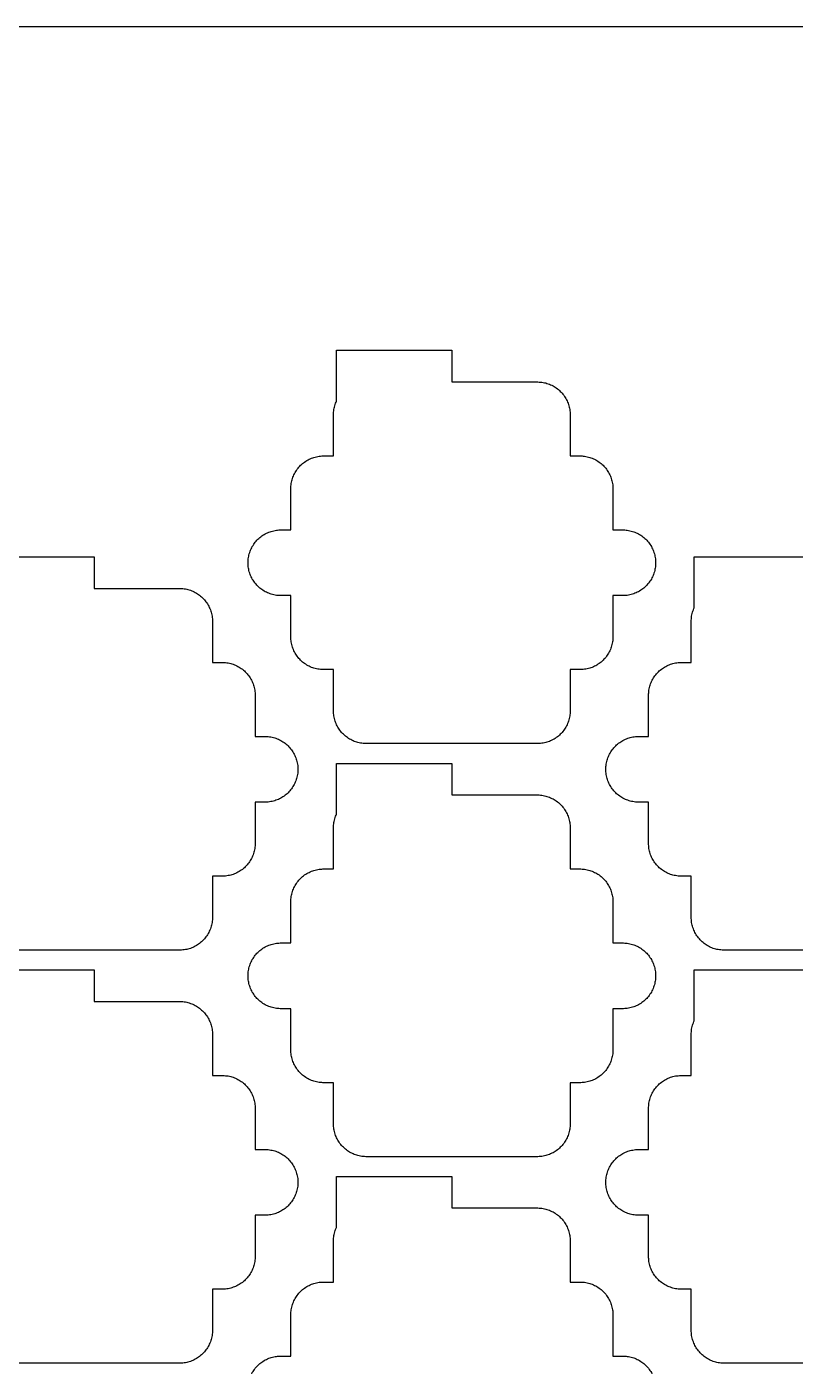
# Model space of a CAD drawing. Extents: x -49 to 54, y -38 to 38.
# Drawn here: x -9.18 to 2.5, y 17.52 to 38 of the extents above; entities that cross this region are included whole.
import ezdxf

# ---------------------------------------------------------------- set-up
doc = ezdxf.new("R2010")
doc.units = 0
doc.layers.add('CONDUCTIVE_LAYER_BACK_LAYER', color=2, linetype='CONTINUOUS')
doc.layers.add('OUTLINE', color=7, linetype='CONTINUOUS')

msp = doc.modelspace()

# ---------------------------------------------------------------- linework, layer by layer
at = {"layer": 'CONDUCTIVE_LAYER_BACK_LAYER'}
for points in [[(-0.921, 27.596), (-0.921, 27.576), (-0.923, 27.556), (-0.924, 27.536), (-0.927, 27.517), (-0.931, 27.497), (-0.935, 27.478), (-0.94, 27.459), (-0.946, 27.44), (-0.953, 27.421), (-0.96, 27.402), (-0.968, 27.384), (-0.977, 27.366), (-0.986, 27.349), (-0.996, 27.332), (-1.007, 27.315), (-1.019, 27.299), (-1.031, 27.283), (-1.044, 27.268), (-1.057, 27.253), (-1.071, 27.239), (-1.085, 27.225), (-1.1, 27.212), (-1.116, 27.2), (-1.132, 27.188), (-1.148, 27.177), (-1.165, 27.166), (-1.182, 27.157), (-1.2, 27.147), (-1.218, 27.139), (-1.236, 27.131), (-1.255, 27.124), (-1.274, 27.118), (-1.293, 27.113), (-1.312, 27.108), (-1.332, 27.104), (-1.352, 27.101), (-1.371, 27.098), (-1.391, 27.097), (-1.411, 27.096), (-4.031, 27.096), (-4.051, 27.097), (-4.071, 27.098), (-4.09, 27.101), (-4.11, 27.104), (-4.129, 27.108), (-4.149, 27.113), (-4.168, 27.118), (-4.187, 27.124), (-4.205, 27.131), (-4.224, 27.139), (-4.242, 27.147), (-4.259, 27.157), (-4.277, 27.166), (-4.294, 27.177), (-4.31, 27.188), (-4.326, 27.2), (-4.341, 27.212), (-4.356, 27.225), (-4.371, 27.239), (-4.385, 27.253), (-4.398, 27.268), (-4.411, 27.283), (-4.423, 27.299), (-4.435, 27.315), (-4.445, 27.332), (-4.456, 27.349), (-4.465, 27.366), (-4.474, 27.384), (-4.482, 27.402), (-4.489, 27.421), (-4.496, 27.44), (-4.502, 27.459), (-4.507, 27.478), (-4.511, 27.497), (-4.515, 27.517), (-4.517, 27.536), (-4.519, 27.556), (-4.521, 27.576), (-4.521, 27.596), (-4.521, 28.222), (-4.681, 28.222), (-4.701, 28.223), (-4.721, 28.224), (-4.74, 28.227), (-4.76, 28.23), (-4.779, 28.234), (-4.799, 28.238), (-4.818, 28.244), (-4.837, 28.25), (-4.855, 28.257), (-4.874, 28.265), (-4.892, 28.273), (-4.909, 28.282), (-4.927, 28.292), (-4.944, 28.303), (-4.96, 28.314), (-4.976, 28.326), (-4.991, 28.338), (-5.006, 28.351), (-5.021, 28.365), (-5.035, 28.379), (-5.048, 28.394), (-5.061, 28.409), (-5.073, 28.425), (-5.085, 28.441), (-5.095, 28.458), (-5.106, 28.475), (-5.115, 28.492), (-5.124, 28.51), (-5.132, 28.528), (-5.139, 28.547), (-5.146, 28.565), (-5.152, 28.584), (-5.157, 28.604), (-5.161, 28.623), (-5.165, 28.643), (-5.167, 28.662), (-5.169, 28.682), (-5.171, 28.702), (-5.171, 28.722), (-5.171, 29.348), (-5.331, 29.348), (-5.351, 29.349), (-5.371, 29.35), (-5.39, 29.352), (-5.41, 29.356), (-5.429, 29.36), (-5.449, 29.364), (-5.468, 29.37), (-5.487, 29.376), (-5.505, 29.383), (-5.524, 29.391), (-5.542, 29.399), (-5.559, 29.408), (-5.577, 29.418), (-5.594, 29.429), (-5.61, 29.44), (-5.626, 29.451), (-5.641, 29.464), (-5.656, 29.477), (-5.671, 29.491), (-5.685, 29.505), (-5.698, 29.52), (-5.711, 29.535), (-5.723, 29.551), (-5.735, 29.567), (-5.745, 29.583), (-5.756, 29.601), (-5.765, 29.618), (-5.774, 29.636), (-5.782, 29.654), (-5.789, 29.672), (-5.796, 29.691), (-5.802, 29.71), (-5.807, 29.729), (-5.811, 29.749), (-5.815, 29.768), (-5.817, 29.788), (-5.819, 29.808), (-5.821, 29.828), (-5.821, 29.848), (-5.821, 29.868), (-5.819, 29.887), (-5.817, 29.907), (-5.815, 29.927), (-5.811, 29.946), (-5.807, 29.966), (-5.802, 29.985), (-5.796, 30.004), (-5.789, 30.023), (-5.782, 30.041), (-5.774, 30.059), (-5.765, 30.077), (-5.756, 30.095), (-5.745, 30.112), (-5.735, 30.129), (-5.723, 30.145), (-5.711, 30.161), (-5.698, 30.176), (-5.685, 30.191), (-5.671, 30.205), (-5.656, 30.218), (-5.641, 30.231), (-5.626, 30.244), (-5.61, 30.256), (-5.594, 30.267), (-5.577, 30.277), (-5.559, 30.287), (-5.542, 30.296), (-5.524, 30.305), (-5.505, 30.312), (-5.487, 30.319), (-5.468, 30.326), (-5.449, 30.331), (-5.429, 30.336), (-5.41, 30.34), (-5.39, 30.343), (-5.371, 30.345), (-5.351, 30.347), (-5.331, 30.348), (-5.171, 30.348), (-5.171, 30.973), (-5.171, 30.993), (-5.169, 31.013), (-5.167, 31.033), (-5.165, 31.053), (-5.161, 31.072), (-5.157, 31.092), (-5.152, 31.111), (-5.146, 31.13), (-5.139, 31.149), (-5.132, 31.167), (-5.124, 31.185), (-5.115, 31.203), (-5.106, 31.221), (-5.095, 31.238), (-5.085, 31.254), (-5.073, 31.271), (-5.061, 31.286), (-5.048, 31.302), (-5.035, 31.316), (-5.021, 31.331), (-5.006, 31.344), (-4.991, 31.357), (-4.976, 31.37), (-4.96, 31.381), (-4.944, 31.393), (-4.927, 31.403), (-4.909, 31.413), (-4.892, 31.422), (-4.874, 31.431), (-4.855, 31.438), (-4.837, 31.445), (-4.818, 31.451), (-4.799, 31.457), (-4.779, 31.462), (-4.76, 31.466), (-4.74, 31.469), (-4.721, 31.471), (-4.701, 31.473), (-4.681, 31.473), (-4.521, 31.473), (-4.521, 32.099), (-4.521, 32.119), (-4.519, 32.139), (-4.517, 32.159), (-4.515, 32.179), (-4.511, 32.198), (-4.507, 32.217), (-4.502, 32.237), (-4.496, 32.256), (-4.489, 32.274), (-4.482, 32.293), (-4.478, 32.302), (-4.478, 33.08), (-2.721, 33.08), (-2.721, 32.599), (-1.411, 32.599), (-1.391, 32.598), (-1.371, 32.597), (-1.352, 32.594), (-1.332, 32.591), (-1.312, 32.587), (-1.293, 32.583), (-1.274, 32.577), (-1.255, 32.571), (-1.236, 32.564), (-1.218, 32.556), (-1.2, 32.548), (-1.182, 32.539), (-1.165, 32.529), (-1.148, 32.518), (-1.132, 32.507), (-1.116, 32.495), (-1.1, 32.483), (-1.085, 32.47), (-1.071, 32.456), (-1.057, 32.442), (-1.044, 32.427), (-1.031, 32.412), (-1.019, 32.396), (-1.007, 32.38), (-0.996, 32.364), (-0.986, 32.346), (-0.977, 32.329), (-0.968, 32.311), (-0.96, 32.293), (-0.953, 32.274), (-0.946, 32.256), (-0.94, 32.237), (-0.935, 32.217), (-0.931, 32.198), (-0.927, 32.179), (-0.924, 32.159), (-0.923, 32.139), (-0.921, 32.119), (-0.921, 32.099), (-0.921, 31.473), (-0.761, 31.473), (-0.741, 31.473), (-0.721, 31.471), (-0.702, 31.469), (-0.682, 31.466), (-0.662, 31.462), (-0.643, 31.457), (-0.624, 31.451), (-0.605, 31.445), (-0.586, 31.438), (-0.568, 31.431), (-0.55, 31.422), (-0.532, 31.413), (-0.515, 31.403), (-0.498, 31.393), (-0.482, 31.381), (-0.466, 31.37), (-0.45, 31.357), (-0.435, 31.344), (-0.421, 31.331), (-0.407, 31.316), (-0.394, 31.302), (-0.381, 31.286), (-0.369, 31.271), (-0.357, 31.254), (-0.346, 31.238), (-0.336, 31.221), (-0.327, 31.203), (-0.318, 31.185), (-0.31, 31.167), (-0.303, 31.149), (-0.296, 31.13), (-0.29, 31.111), (-0.285, 31.092), (-0.281, 31.072), (-0.277, 31.053), (-0.274, 31.033), (-0.273, 31.013), (-0.271, 30.993), (-0.271, 30.973), (-0.271, 30.348), (-0.111, 30.348), (-0.091, 30.347), (-0.071, 30.345), (-0.052, 30.343), (-0.032, 30.34), (-0.012, 30.336), (0.007, 30.331), (0.026, 30.326), (0.045, 30.319), (0.064, 30.312), (0.082, 30.305), (0.1, 30.296), (0.118, 30.287), (0.135, 30.277), (0.152, 30.267), (0.168, 30.256), (0.184, 30.244), (0.2, 30.231), (0.215, 30.218), (0.229, 30.205), (0.243, 30.191), (0.256, 30.176), (0.269, 30.161), (0.281, 30.145), (0.293, 30.129), (0.304, 30.112), (0.314, 30.095), (0.323, 30.077), (0.332, 30.059), (0.34, 30.041), (0.347, 30.023), (0.354, 30.004), (0.36, 29.985), (0.365, 29.966), (0.369, 29.946), (0.373, 29.927), (0.376, 29.907), (0.377, 29.887), (0.379, 29.868), (0.379, 29.848), (0.379, 29.828), (0.377, 29.808), (0.376, 29.788), (0.373, 29.768), (0.369, 29.749), (0.365, 29.729), (0.36, 29.71), (0.354, 29.691), (0.347, 29.672), (0.34, 29.654), (0.332, 29.636), (0.323, 29.618), (0.314, 29.601), (0.304, 29.583), (0.293, 29.567), (0.281, 29.551), (0.269, 29.535), (0.256, 29.52), (0.243, 29.505), (0.229, 29.491), (0.215, 29.477), (0.2, 29.464), (0.184, 29.451), (0.168, 29.44), (0.152, 29.429), (0.135, 29.418), (0.118, 29.408), (0.1, 29.399), (0.082, 29.391), (0.064, 29.383), (0.045, 29.376), (0.026, 29.37), (0.007, 29.364), (-0.012, 29.36), (-0.032, 29.356), (-0.052, 29.352), (-0.071, 29.35), (-0.091, 29.349), (-0.111, 29.348), (-0.271, 29.348), (-0.271, 28.722), (-0.271, 28.702), (-0.273, 28.682), (-0.274, 28.662), (-0.277, 28.643), (-0.281, 28.623), (-0.285, 28.604), (-0.29, 28.584), (-0.296, 28.565), (-0.303, 28.547), (-0.31, 28.528), (-0.318, 28.51), (-0.327, 28.492), (-0.336, 28.475), (-0.346, 28.458), (-0.357, 28.441), (-0.369, 28.425), (-0.381, 28.409), (-0.394, 28.394), (-0.407, 28.379), (-0.421, 28.365), (-0.435, 28.351), (-0.45, 28.338), (-0.466, 28.326), (-0.482, 28.314), (-0.498, 28.303), (-0.515, 28.292), (-0.532, 28.282), (-0.55, 28.273), (-0.568, 28.265), (-0.586, 28.257), (-0.605, 28.25), (-0.624, 28.244), (-0.643, 28.238), (-0.662, 28.234), (-0.682, 28.23), (-0.702, 28.227), (-0.721, 28.224), (-0.741, 28.223), (-0.761, 28.222), (-0.921, 28.222)], [(-0.921, 21.312), (-0.921, 21.292), (-0.923, 21.273), (-0.924, 21.253), (-0.927, 21.233), (-0.931, 21.214), (-0.935, 21.194), (-0.94, 21.175), (-0.946, 21.156), (-0.953, 21.137), (-0.96, 21.119), (-0.968, 21.1), (-0.977, 21.083), (-0.986, 21.065), (-0.996, 21.048), (-1.007, 21.031), (-1.019, 21.015), (-1.031, 20.999), (-1.044, 20.984), (-1.057, 20.969), (-1.071, 20.955), (-1.085, 20.942), (-1.1, 20.929), (-1.116, 20.916), (-1.132, 20.904), (-1.148, 20.893), (-1.165, 20.883), (-1.182, 20.873), (-1.2, 20.864), (-1.218, 20.855), (-1.236, 20.848), (-1.255, 20.841), (-1.274, 20.834), (-1.293, 20.829), (-1.312, 20.824), (-1.332, 20.82), (-1.352, 20.817), (-1.371, 20.815), (-1.391, 20.813), (-1.411, 20.812), (-4.031, 20.812), (-4.051, 20.813), (-4.071, 20.815), (-4.09, 20.817), (-4.11, 20.82), (-4.129, 20.824), (-4.149, 20.829), (-4.168, 20.834), (-4.187, 20.841), (-4.205, 20.848), (-4.224, 20.855), (-4.242, 20.864), (-4.259, 20.873), (-4.277, 20.883), (-4.294, 20.893), (-4.31, 20.904), (-4.326, 20.916), (-4.341, 20.929), (-4.356, 20.942), (-4.371, 20.955), (-4.385, 20.969), (-4.398, 20.984), (-4.411, 20.999), (-4.423, 21.015), (-4.435, 21.031), (-4.445, 21.048), (-4.456, 21.065), (-4.465, 21.083), (-4.474, 21.1), (-4.482, 21.119), (-4.489, 21.137), (-4.496, 21.156), (-4.502, 21.175), (-4.507, 21.194), (-4.511, 21.214), (-4.515, 21.233), (-4.517, 21.253), (-4.519, 21.273), (-4.521, 21.292), (-4.521, 21.312), (-4.521, 21.938), (-4.681, 21.938), (-4.701, 21.939), (-4.721, 21.941), (-4.74, 21.943), (-4.76, 21.946), (-4.779, 21.95), (-4.799, 21.955), (-4.818, 21.96), (-4.837, 21.966), (-4.855, 21.973), (-4.874, 21.981), (-4.892, 21.989), (-4.909, 21.999), (-4.927, 22.008), (-4.944, 22.019), (-4.96, 22.03), (-4.976, 22.042), (-4.991, 22.054), (-5.006, 22.067), (-5.021, 22.081), (-5.035, 22.095), (-5.048, 22.11), (-5.061, 22.125), (-5.073, 22.141), (-5.085, 22.157), (-5.095, 22.174), (-5.106, 22.191), (-5.115, 22.208), (-5.124, 22.226), (-5.132, 22.244), (-5.139, 22.263), (-5.146, 22.282), (-5.152, 22.301), (-5.157, 22.32), (-5.161, 22.339), (-5.165, 22.359), (-5.167, 22.379), (-5.169, 22.398), (-5.171, 22.418), (-5.171, 22.438), (-5.171, 23.064), (-5.331, 23.064), (-5.351, 23.065), (-5.371, 23.066), (-5.39, 23.069), (-5.41, 23.072), (-5.429, 23.076), (-5.449, 23.081), (-5.468, 23.086), (-5.487, 23.092), (-5.505, 23.099), (-5.524, 23.107), (-5.542, 23.115), (-5.559, 23.124), (-5.577, 23.134), (-5.594, 23.145), (-5.61, 23.156), (-5.626, 23.168), (-5.641, 23.18), (-5.656, 23.193), (-5.671, 23.207), (-5.685, 23.221), (-5.698, 23.236), (-5.711, 23.251), (-5.723, 23.267), (-5.735, 23.283), (-5.745, 23.3), (-5.756, 23.317), (-5.765, 23.334), (-5.774, 23.352), (-5.782, 23.37), (-5.789, 23.389), (-5.796, 23.408), (-5.802, 23.427), (-5.807, 23.446), (-5.811, 23.465), (-5.815, 23.485), (-5.817, 23.504), (-5.819, 23.524), (-5.821, 23.544), (-5.821, 23.564), (-5.821, 23.584), (-5.819, 23.604), (-5.817, 23.623), (-5.815, 23.643), (-5.811, 23.663), (-5.807, 23.682), (-5.802, 23.701), (-5.796, 23.72), (-5.789, 23.739), (-5.782, 23.758), (-5.774, 23.776), (-5.765, 23.794), (-5.756, 23.811), (-5.745, 23.828), (-5.735, 23.845), (-5.723, 23.861), (-5.711, 23.877), (-5.698, 23.892), (-5.685, 23.907), (-5.671, 23.921), (-5.656, 23.935), (-5.641, 23.948), (-5.626, 23.96), (-5.61, 23.972), (-5.594, 23.983), (-5.577, 23.994), (-5.559, 24.003), (-5.542, 24.013), (-5.524, 24.021), (-5.505, 24.029), (-5.487, 24.036), (-5.468, 24.042), (-5.449, 24.047), (-5.429, 24.052), (-5.41, 24.056), (-5.39, 24.059), (-5.371, 24.061), (-5.351, 24.063), (-5.331, 24.064), (-5.171, 24.064), (-5.171, 24.69), (-5.171, 24.71), (-5.169, 24.729), (-5.167, 24.749), (-5.165, 24.769), (-5.161, 24.789), (-5.157, 24.808), (-5.152, 24.827), (-5.146, 24.846), (-5.139, 24.865), (-5.132, 24.883), (-5.124, 24.902), (-5.115, 24.919), (-5.106, 24.937), (-5.095, 24.954), (-5.085, 24.971), (-5.073, 24.987), (-5.061, 25.003), (-5.048, 25.018), (-5.035, 25.033), (-5.021, 25.047), (-5.006, 25.06), (-4.991, 25.074), (-4.976, 25.086), (-4.96, 25.098), (-4.944, 25.109), (-4.927, 25.119), (-4.909, 25.129), (-4.892, 25.138), (-4.874, 25.147), (-4.855, 25.155), (-4.837, 25.161), (-4.818, 25.168), (-4.799, 25.173), (-4.779, 25.178), (-4.76, 25.182), (-4.74, 25.185), (-4.721, 25.187), (-4.701, 25.189), (-4.681, 25.19), (-4.521, 25.19), (-4.521, 25.816), (-4.521, 25.835), (-4.519, 25.855), (-4.517, 25.875), (-4.515, 25.895), (-4.511, 25.914), (-4.507, 25.934), (-4.502, 25.953), (-4.496, 25.972), (-4.489, 25.991), (-4.482, 26.009), (-4.478, 26.018), (-4.478, 26.796), (-2.721, 26.796), (-2.721, 26.316), (-1.411, 26.316), (-1.391, 26.315), (-1.371, 26.313), (-1.352, 26.311), (-1.332, 26.308), (-1.312, 26.304), (-1.293, 26.299), (-1.274, 26.294), (-1.255, 26.287), (-1.236, 26.28), (-1.218, 26.273), (-1.2, 26.264), (-1.182, 26.255), (-1.165, 26.245), (-1.148, 26.235), (-1.132, 26.224), (-1.116, 26.212), (-1.1, 26.199), (-1.085, 26.186), (-1.071, 26.173), (-1.057, 26.158), (-1.044, 26.144), (-1.031, 26.128), (-1.019, 26.113), (-1.007, 26.096), (-0.996, 26.08), (-0.986, 26.063), (-0.977, 26.045), (-0.968, 26.027), (-0.96, 26.009), (-0.953, 25.991), (-0.946, 25.972), (-0.94, 25.953), (-0.935, 25.934), (-0.931, 25.914), (-0.927, 25.895), (-0.924, 25.875), (-0.923, 25.855), (-0.921, 25.835), (-0.921, 25.816), (-0.921, 25.19), (-0.761, 25.19), (-0.741, 25.189), (-0.721, 25.187), (-0.702, 25.185), (-0.682, 25.182), (-0.662, 25.178), (-0.643, 25.173), (-0.624, 25.168), (-0.605, 25.161), (-0.586, 25.155), (-0.568, 25.147), (-0.55, 25.138), (-0.532, 25.129), (-0.515, 25.119), (-0.498, 25.109), (-0.482, 25.098), (-0.466, 25.086), (-0.45, 25.074), (-0.435, 25.06), (-0.421, 25.047), (-0.407, 25.033), (-0.394, 25.018), (-0.381, 25.003), (-0.369, 24.987), (-0.357, 24.971), (-0.346, 24.954), (-0.336, 24.937), (-0.327, 24.919), (-0.318, 24.902), (-0.31, 24.883), (-0.303, 24.865), (-0.296, 24.846), (-0.29, 24.827), (-0.285, 24.808), (-0.281, 24.789), (-0.277, 24.769), (-0.274, 24.749), (-0.273, 24.729), (-0.271, 24.71), (-0.271, 24.69), (-0.271, 24.064), (-0.111, 24.064), (-0.091, 24.063), (-0.071, 24.061), (-0.052, 24.059), (-0.032, 24.056), (-0.012, 24.052), (0.007, 24.047), (0.026, 24.042), (0.045, 24.036), (0.064, 24.029), (0.082, 24.021), (0.1, 24.013), (0.118, 24.003), (0.135, 23.994), (0.152, 23.983), (0.168, 23.972), (0.184, 23.96), (0.2, 23.948), (0.215, 23.935), (0.229, 23.921), (0.243, 23.907), (0.256, 23.892), (0.269, 23.877), (0.281, 23.861), (0.293, 23.845), (0.304, 23.828), (0.314, 23.811), (0.323, 23.794), (0.332, 23.776), (0.34, 23.758), (0.347, 23.739), (0.354, 23.72), (0.36, 23.701), (0.365, 23.682), (0.369, 23.663), (0.373, 23.643), (0.376, 23.623), (0.377, 23.604), (0.379, 23.584), (0.379, 23.564), (0.379, 23.544), (0.377, 23.524), (0.376, 23.504), (0.373, 23.485), (0.369, 23.465), (0.365, 23.446), (0.36, 23.427), (0.354, 23.408), (0.347, 23.389), (0.34, 23.37), (0.332, 23.352), (0.323, 23.334), (0.314, 23.317), (0.304, 23.3), (0.293, 23.283), (0.281, 23.267), (0.269, 23.251), (0.256, 23.236), (0.243, 23.221), (0.229, 23.207), (0.215, 23.193), (0.2, 23.18), (0.184, 23.168), (0.168, 23.156), (0.152, 23.145), (0.135, 23.134), (0.118, 23.124), (0.1, 23.115), (0.082, 23.107), (0.064, 23.099), (0.045, 23.092), (0.026, 23.086), (0.007, 23.081), (-0.012, 23.076), (-0.032, 23.072), (-0.052, 23.069), (-0.071, 23.066), (-0.091, 23.065), (-0.111, 23.064), (-0.271, 23.064), (-0.271, 22.438), (-0.271, 22.418), (-0.273, 22.398), (-0.274, 22.379), (-0.277, 22.359), (-0.281, 22.339), (-0.285, 22.32), (-0.29, 22.301), (-0.296, 22.282), (-0.303, 22.263), (-0.31, 22.244), (-0.318, 22.226), (-0.327, 22.208), (-0.336, 22.191), (-0.346, 22.174), (-0.357, 22.157), (-0.369, 22.141), (-0.381, 22.125), (-0.394, 22.11), (-0.407, 22.095), (-0.421, 22.081), (-0.435, 22.067), (-0.45, 22.054), (-0.466, 22.042), (-0.482, 22.03), (-0.498, 22.019), (-0.515, 22.008), (-0.532, 21.999), (-0.55, 21.989), (-0.568, 21.981), (-0.586, 21.973), (-0.605, 21.966), (-0.624, 21.96), (-0.643, 21.955), (-0.662, 21.95), (-0.682, 21.946), (-0.702, 21.943), (-0.721, 21.941), (-0.741, 21.939), (-0.761, 21.938), (-0.921, 21.938)]]:
    msp.add_lwpolyline(points, close=True, dxfattribs=at)
for points in [[(-9.92, 29.938), (-8.163, 29.938), (-8.163, 29.457), (-6.853, 29.457), (-6.833, 29.457), (-6.813, 29.455), (-6.793, 29.453), (-6.774, 29.449), (-6.754, 29.446), (-6.735, 29.441), (-6.716, 29.435), (-6.697, 29.429), (-6.678, 29.422), (-6.66, 29.415), (-6.642, 29.406), (-6.624, 29.397), (-6.607, 29.387), (-6.59, 29.377), (-6.574, 29.365), (-6.558, 29.354), (-6.542, 29.341), (-6.527, 29.328), (-6.513, 29.315), (-6.499, 29.3), (-6.486, 29.286), (-6.473, 29.27), (-6.461, 29.255), (-6.449, 29.238), (-6.438, 29.222), (-6.428, 29.205), (-6.419, 29.187), (-6.41, 29.169), (-6.402, 29.151), (-6.394, 29.133), (-6.388, 29.114), (-6.382, 29.095), (-6.377, 29.076), (-6.373, 29.056), (-6.369, 29.037), (-6.366, 29.017), (-6.364, 28.997), (-6.363, 28.977), (-6.363, 28.957), (-6.363, 28.332), (-6.203, 28.332), (-6.183, 28.331), (-6.163, 28.329), (-6.143, 28.327), (-6.124, 28.324), (-6.104, 28.32), (-6.085, 28.315), (-6.066, 28.31), (-6.047, 28.303), (-6.028, 28.296), (-6.01, 28.289), (-5.992, 28.28), (-5.974, 28.271), (-5.957, 28.261), (-5.94, 28.251), (-5.924, 28.24), (-5.908, 28.228), (-5.892, 28.215), (-5.877, 28.202), (-5.863, 28.189), (-5.849, 28.174), (-5.836, 28.16), (-5.823, 28.144), (-5.811, 28.129), (-5.799, 28.113), (-5.788, 28.096), (-5.778, 28.079), (-5.769, 28.061), (-5.76, 28.043), (-5.752, 28.025), (-5.744, 28.007), (-5.738, 27.988), (-5.732, 27.969), (-5.727, 27.95), (-5.723, 27.93), (-5.719, 27.911), (-5.716, 27.891), (-5.714, 27.871), (-5.713, 27.852), (-5.713, 27.832), (-5.713, 27.206), (-5.553, 27.206), (-5.533, 27.205), (-5.513, 27.203), (-5.493, 27.201), (-5.474, 27.198), (-5.454, 27.194), (-5.435, 27.189), (-5.416, 27.184), (-5.397, 27.178), (-5.378, 27.171), (-5.36, 27.163), (-5.342, 27.154), (-5.324, 27.145), (-5.307, 27.135), (-5.29, 27.125), (-5.274, 27.114), (-5.258, 27.102), (-5.242, 27.09), (-5.227, 27.076), (-5.213, 27.063), (-5.199, 27.049), (-5.186, 27.034), (-5.173, 27.019), (-5.161, 27.003), (-5.149, 26.987), (-5.138, 26.97), (-5.128, 26.953), (-5.119, 26.935), (-5.11, 26.918), (-5.102, 26.899), (-5.094, 26.881), (-5.088, 26.862), (-5.082, 26.843), (-5.077, 26.824), (-5.073, 26.805), (-5.069, 26.785), (-5.066, 26.765), (-5.064, 26.746), (-5.063, 26.726), (-5.063, 26.706), (-5.063, 26.686), (-5.064, 26.666), (-5.066, 26.646), (-5.069, 26.627), (-5.073, 26.607), (-5.077, 26.588), (-5.082, 26.568), (-5.088, 26.549), (-5.094, 26.531), (-5.102, 26.512), (-5.11, 26.494), (-5.119, 26.476), (-5.128, 26.459), (-5.138, 26.442), (-5.149, 26.425), (-5.161, 26.409), (-5.173, 26.393), (-5.186, 26.378), (-5.199, 26.363), (-5.213, 26.349), (-5.227, 26.335), (-5.242, 26.322), (-5.258, 26.31), (-5.274, 26.298), (-5.29, 26.287), (-5.307, 26.276), (-5.324, 26.266), (-5.342, 26.257), (-5.36, 26.249), (-5.378, 26.241), (-5.397, 26.234), (-5.416, 26.228), (-5.435, 26.222), (-5.454, 26.218), (-5.474, 26.214), (-5.493, 26.211), (-5.513, 26.208), (-5.533, 26.207), (-5.553, 26.206), (-5.713, 26.206), (-5.713, 25.58), (-5.713, 25.56), (-5.714, 25.54), (-5.716, 25.52), (-5.719, 25.501), (-5.723, 25.481), (-5.727, 25.462), (-5.732, 25.443), (-5.738, 25.424), (-5.744, 25.405), (-5.752, 25.386), (-5.76, 25.368), (-5.769, 25.35), (-5.778, 25.333), (-5.788, 25.316), (-5.799, 25.299), (-5.811, 25.283), (-5.823, 25.267), (-5.836, 25.252), (-5.849, 25.237), (-5.863, 25.223), (-5.877, 25.209), (-5.892, 25.196), (-5.908, 25.184), (-5.924, 25.172), (-5.94, 25.161), (-5.957, 25.15), (-5.974, 25.14), (-5.992, 25.131), (-6.01, 25.123), (-6.028, 25.115), (-6.047, 25.108), (-6.066, 25.102), (-6.085, 25.097), (-6.104, 25.092), (-6.124, 25.088), (-6.143, 25.085), (-6.163, 25.082), (-6.183, 25.081), (-6.203, 25.08), (-6.363, 25.08), (-6.363, 24.454), (-6.363, 24.434), (-6.364, 24.414), (-6.366, 24.395), (-6.369, 24.375), (-6.373, 24.355), (-6.377, 24.336), (-6.382, 24.317), (-6.388, 24.298), (-6.394, 24.279), (-6.402, 24.26), (-6.41, 24.242), (-6.419, 24.224), (-6.428, 24.207), (-6.438, 24.19), (-6.449, 24.173), (-6.461, 24.157), (-6.473, 24.141), (-6.486, 24.126), (-6.499, 24.111), (-6.513, 24.097), (-6.527, 24.083), (-6.542, 24.07), (-6.558, 24.058), (-6.574, 24.046), (-6.59, 24.035), (-6.607, 24.024), (-6.624, 24.015), (-6.642, 24.006), (-6.66, 23.997), (-6.678, 23.989), (-6.697, 23.982), (-6.716, 23.976), (-6.735, 23.971), (-6.754, 23.966), (-6.774, 23.962), (-6.793, 23.959), (-6.813, 23.957), (-6.833, 23.955), (-6.853, 23.954), (-9.473, 23.954)], [(4.031, 23.954), (1.411, 23.954), (1.391, 23.955), (1.371, 23.957), (1.352, 23.959), (1.332, 23.962), (1.312, 23.966), (1.293, 23.971), (1.274, 23.976), (1.255, 23.982), (1.236, 23.989), (1.218, 23.997), (1.2, 24.006), (1.182, 24.015), (1.165, 24.024), (1.148, 24.035), (1.132, 24.046), (1.116, 24.058), (1.1, 24.07), (1.085, 24.083), (1.071, 24.097), (1.057, 24.111), (1.044, 24.126), (1.031, 24.141), (1.019, 24.157), (1.007, 24.173), (0.996, 24.19), (0.986, 24.207), (0.977, 24.224), (0.968, 24.242), (0.96, 24.26), (0.953, 24.279), (0.946, 24.298), (0.94, 24.317), (0.935, 24.336), (0.931, 24.355), (0.927, 24.375), (0.924, 24.395), (0.923, 24.414), (0.921, 24.434), (0.921, 24.454), (0.921, 25.08), (0.761, 25.08), (0.741, 25.081), (0.721, 25.082), (0.702, 25.085), (0.682, 25.088), (0.662, 25.092), (0.643, 25.097), (0.624, 25.102), (0.605, 25.108), (0.586, 25.115), (0.568, 25.123), (0.55, 25.131), (0.532, 25.14), (0.515, 25.15), (0.498, 25.161), (0.482, 25.172), (0.466, 25.184), (0.45, 25.196), (0.435, 25.209), (0.421, 25.223), (0.407, 25.237), (0.394, 25.252), (0.381, 25.267), (0.369, 25.283), (0.357, 25.299), (0.346, 25.316), (0.336, 25.333), (0.327, 25.35), (0.318, 25.368), (0.31, 25.386), (0.303, 25.405), (0.296, 25.424), (0.29, 25.443), (0.285, 25.462), (0.281, 25.481), (0.277, 25.501), (0.274, 25.52), (0.273, 25.54), (0.271, 25.56), (0.271, 25.58), (0.271, 26.206), (0.111, 26.206), (0.091, 26.207), (0.071, 26.208), (0.052, 26.211), (0.032, 26.214), (0.012, 26.218), (-0.007, 26.222), (-0.026, 26.228), (-0.045, 26.234), (-0.064, 26.241), (-0.082, 26.249), (-0.1, 26.257), (-0.118, 26.266), (-0.135, 26.276), (-0.152, 26.287), (-0.168, 26.298), (-0.184, 26.31), (-0.2, 26.322), (-0.215, 26.335), (-0.229, 26.349), (-0.243, 26.363), (-0.256, 26.378), (-0.269, 26.393), (-0.281, 26.409), (-0.293, 26.425), (-0.304, 26.442), (-0.314, 26.459), (-0.323, 26.476), (-0.332, 26.494), (-0.34, 26.512), (-0.347, 26.531), (-0.354, 26.549), (-0.36, 26.568), (-0.365, 26.588), (-0.369, 26.607), (-0.373, 26.627), (-0.376, 26.646), (-0.377, 26.666), (-0.379, 26.686), (-0.379, 26.706), (-0.379, 26.726), (-0.377, 26.746), (-0.376, 26.765), (-0.373, 26.785), (-0.369, 26.805), (-0.365, 26.824), (-0.36, 26.843), (-0.354, 26.862), (-0.347, 26.881), (-0.34, 26.899), (-0.332, 26.918), (-0.323, 26.935), (-0.314, 26.953), (-0.304, 26.97), (-0.293, 26.987), (-0.281, 27.003), (-0.269, 27.019), (-0.256, 27.034), (-0.243, 27.049), (-0.229, 27.063), (-0.215, 27.076), (-0.2, 27.09), (-0.184, 27.102), (-0.168, 27.114), (-0.152, 27.125), (-0.135, 27.135), (-0.118, 27.145), (-0.1, 27.154), (-0.082, 27.163), (-0.064, 27.171), (-0.045, 27.178), (-0.026, 27.184), (-0.007, 27.189), (0.012, 27.194), (0.032, 27.198), (0.052, 27.201), (0.071, 27.203), (0.091, 27.205), (0.111, 27.206), (0.271, 27.206), (0.271, 27.832), (0.271, 27.852), (0.273, 27.871), (0.274, 27.891), (0.277, 27.911), (0.281, 27.93), (0.285, 27.95), (0.29, 27.969), (0.296, 27.988), (0.303, 28.007), (0.31, 28.025), (0.318, 28.043), (0.327, 28.061), (0.336, 28.079), (0.346, 28.096), (0.357, 28.113), (0.369, 28.129), (0.381, 28.144), (0.394, 28.16), (0.407, 28.174), (0.421, 28.189), (0.435, 28.202), (0.45, 28.215), (0.466, 28.228), (0.482, 28.24), (0.498, 28.251), (0.515, 28.261), (0.532, 28.271), (0.55, 28.28), (0.568, 28.289), (0.586, 28.296), (0.605, 28.303), (0.624, 28.31), (0.643, 28.315), (0.662, 28.32), (0.682, 28.324), (0.702, 28.327), (0.721, 28.329), (0.741, 28.331), (0.761, 28.332), (0.921, 28.332), (0.921, 28.957), (0.921, 28.977), (0.923, 28.997), (0.924, 29.017), (0.927, 29.037), (0.931, 29.056), (0.935, 29.076), (0.94, 29.095), (0.946, 29.114), (0.953, 29.133), (0.96, 29.151), (0.964, 29.16), (0.964, 29.938), (2.721, 29.938)], [(-9.92, 23.654), (-8.163, 23.654), (-8.163, 23.174), (-6.853, 23.174), (-6.833, 23.173), (-6.813, 23.171), (-6.793, 23.169), (-6.774, 23.166), (-6.754, 23.162), (-6.735, 23.157), (-6.716, 23.152), (-6.697, 23.145), (-6.678, 23.138), (-6.66, 23.131), (-6.642, 23.122), (-6.624, 23.113), (-6.607, 23.103), (-6.59, 23.093), (-6.574, 23.082), (-6.558, 23.07), (-6.542, 23.057), (-6.527, 23.044), (-6.513, 23.031), (-6.499, 23.017), (-6.486, 23.002), (-6.473, 22.987), (-6.461, 22.971), (-6.449, 22.955), (-6.438, 22.938), (-6.428, 22.921), (-6.419, 22.903), (-6.41, 22.886), (-6.402, 22.867), (-6.394, 22.849), (-6.388, 22.83), (-6.382, 22.811), (-6.377, 22.792), (-6.373, 22.773), (-6.369, 22.753), (-6.366, 22.733), (-6.364, 22.713), (-6.363, 22.694), (-6.363, 22.674), (-6.363, 22.048), (-6.203, 22.048), (-6.183, 22.047), (-6.163, 22.045), (-6.143, 22.043), (-6.124, 22.04), (-6.104, 22.036), (-6.085, 22.031), (-6.066, 22.026), (-6.047, 22.02), (-6.028, 22.013), (-6.01, 22.005), (-5.992, 21.997), (-5.974, 21.987), (-5.957, 21.978), (-5.94, 21.967), (-5.924, 21.956), (-5.908, 21.944), (-5.892, 21.932), (-5.877, 21.919), (-5.863, 21.905), (-5.849, 21.891), (-5.836, 21.876), (-5.823, 21.861), (-5.811, 21.845), (-5.799, 21.829), (-5.788, 21.812), (-5.778, 21.795), (-5.769, 21.778), (-5.76, 21.76), (-5.752, 21.742), (-5.744, 21.723), (-5.738, 21.704), (-5.732, 21.685), (-5.727, 21.666), (-5.723, 21.647), (-5.719, 21.627), (-5.716, 21.607), (-5.714, 21.588), (-5.713, 21.568), (-5.713, 21.548), (-5.713, 20.922), (-5.553, 20.922), (-5.533, 20.921), (-5.513, 20.92), (-5.493, 20.917), (-5.474, 20.914), (-5.454, 20.91), (-5.435, 20.905), (-5.416, 20.9), (-5.397, 20.894), (-5.378, 20.887), (-5.36, 20.879), (-5.342, 20.871), (-5.324, 20.862), (-5.307, 20.852), (-5.29, 20.841), (-5.274, 20.83), (-5.258, 20.818), (-5.242, 20.806), (-5.227, 20.793), (-5.213, 20.779), (-5.199, 20.765), (-5.186, 20.75), (-5.173, 20.735), (-5.161, 20.719), (-5.149, 20.703), (-5.138, 20.686), (-5.128, 20.669), (-5.119, 20.652), (-5.11, 20.634), (-5.102, 20.616), (-5.094, 20.597), (-5.088, 20.578), (-5.082, 20.559), (-5.077, 20.54), (-5.073, 20.521), (-5.069, 20.501), (-5.066, 20.482), (-5.064, 20.462), (-5.063, 20.442), (-5.063, 20.422), (-5.063, 20.402), (-5.064, 20.382), (-5.066, 20.363), (-5.069, 20.343), (-5.073, 20.323), (-5.077, 20.304), (-5.082, 20.285), (-5.088, 20.266), (-5.094, 20.247), (-5.102, 20.228), (-5.11, 20.21), (-5.119, 20.192), (-5.128, 20.175), (-5.138, 20.158), (-5.149, 20.141), (-5.161, 20.125), (-5.173, 20.109), (-5.186, 20.094), (-5.199, 20.079), (-5.213, 20.065), (-5.227, 20.051), (-5.242, 20.038), (-5.258, 20.026), (-5.274, 20.014), (-5.29, 20.003), (-5.307, 19.992), (-5.324, 19.983), (-5.342, 19.973), (-5.36, 19.965), (-5.378, 19.957), (-5.397, 19.95), (-5.416, 19.944), (-5.435, 19.939), (-5.454, 19.934), (-5.474, 19.93), (-5.493, 19.927), (-5.513, 19.925), (-5.533, 19.923), (-5.553, 19.922), (-5.713, 19.922), (-5.713, 19.296), (-5.713, 19.276), (-5.714, 19.257), (-5.716, 19.237), (-5.719, 19.217), (-5.723, 19.197), (-5.727, 19.178), (-5.732, 19.159), (-5.738, 19.14), (-5.744, 19.121), (-5.752, 19.103), (-5.76, 19.084), (-5.769, 19.067), (-5.778, 19.049), (-5.788, 19.032), (-5.799, 19.015), (-5.811, 18.999), (-5.823, 18.983), (-5.836, 18.968), (-5.849, 18.953), (-5.863, 18.939), (-5.877, 18.926), (-5.892, 18.913), (-5.908, 18.9), (-5.924, 18.888), (-5.94, 18.877), (-5.957, 18.867), (-5.974, 18.857), (-5.992, 18.848), (-6.01, 18.839), (-6.028, 18.832), (-6.047, 18.825), (-6.066, 18.818), (-6.085, 18.813), (-6.104, 18.808), (-6.124, 18.804), (-6.143, 18.801), (-6.163, 18.799), (-6.183, 18.797), (-6.203, 18.796), (-6.363, 18.796), (-6.363, 18.17), (-6.363, 18.151), (-6.364, 18.131), (-6.366, 18.111), (-6.369, 18.091), (-6.373, 18.072), (-6.377, 18.052), (-6.382, 18.033), (-6.388, 18.014), (-6.394, 17.995), (-6.402, 17.977), (-6.41, 17.959), (-6.419, 17.941), (-6.428, 17.923), (-6.438, 17.906), (-6.449, 17.89), (-6.461, 17.873), (-6.473, 17.858), (-6.486, 17.842), (-6.499, 17.828), (-6.513, 17.813), (-6.527, 17.8), (-6.542, 17.787), (-6.558, 17.774), (-6.574, 17.762), (-6.59, 17.751), (-6.607, 17.741), (-6.624, 17.731), (-6.642, 17.722), (-6.66, 17.713), (-6.678, 17.706), (-6.697, 17.699), (-6.716, 17.692), (-6.735, 17.687), (-6.754, 17.682), (-6.774, 17.678), (-6.793, 17.675), (-6.813, 17.673), (-6.833, 17.671), (-6.853, 17.671), (-9.473, 17.671)], [(4.031, 17.671), (1.411, 17.671), (1.391, 17.671), (1.371, 17.673), (1.352, 17.675), (1.332, 17.678), (1.312, 17.682), (1.293, 17.687), (1.274, 17.692), (1.255, 17.699), (1.236, 17.706), (1.218, 17.713), (1.2, 17.722), (1.182, 17.731), (1.165, 17.741), (1.148, 17.751), (1.132, 17.762), (1.116, 17.774), (1.1, 17.787), (1.085, 17.8), (1.071, 17.813), (1.057, 17.828), (1.044, 17.842), (1.031, 17.858), (1.019, 17.873), (1.007, 17.89), (0.996, 17.906), (0.986, 17.923), (0.977, 17.941), (0.968, 17.959), (0.96, 17.977), (0.953, 17.995), (0.946, 18.014), (0.94, 18.033), (0.935, 18.052), (0.931, 18.072), (0.927, 18.091), (0.924, 18.111), (0.923, 18.131), (0.921, 18.151), (0.921, 18.17), (0.921, 18.796), (0.761, 18.796), (0.741, 18.797), (0.721, 18.799), (0.702, 18.801), (0.682, 18.804), (0.662, 18.808), (0.643, 18.813), (0.624, 18.818), (0.605, 18.825), (0.586, 18.832), (0.568, 18.839), (0.55, 18.848), (0.532, 18.857), (0.515, 18.867), (0.498, 18.877), (0.482, 18.888), (0.466, 18.9), (0.45, 18.913), (0.435, 18.926), (0.421, 18.939), (0.407, 18.953), (0.394, 18.968), (0.381, 18.983), (0.369, 18.999), (0.357, 19.015), (0.346, 19.032), (0.336, 19.049), (0.327, 19.067), (0.318, 19.084), (0.31, 19.103), (0.303, 19.121), (0.296, 19.14), (0.29, 19.159), (0.285, 19.178), (0.281, 19.197), (0.277, 19.217), (0.274, 19.237), (0.273, 19.257), (0.271, 19.276), (0.271, 19.296), (0.271, 19.922), (0.111, 19.922), (0.091, 19.923), (0.071, 19.925), (0.052, 19.927), (0.032, 19.93), (0.012, 19.934), (-0.007, 19.939), (-0.026, 19.944), (-0.045, 19.95), (-0.064, 19.957), (-0.082, 19.965), (-0.1, 19.973), (-0.118, 19.983), (-0.135, 19.992), (-0.152, 20.003), (-0.168, 20.014), (-0.184, 20.026), (-0.2, 20.038), (-0.215, 20.051), (-0.229, 20.065), (-0.243, 20.079), (-0.256, 20.094), (-0.269, 20.109), (-0.281, 20.125), (-0.293, 20.141), (-0.304, 20.158), (-0.314, 20.175), (-0.323, 20.192), (-0.332, 20.21), (-0.34, 20.228), (-0.347, 20.247), (-0.354, 20.266), (-0.36, 20.285), (-0.365, 20.304), (-0.369, 20.323), (-0.373, 20.343), (-0.376, 20.363), (-0.377, 20.382), (-0.379, 20.402), (-0.379, 20.422), (-0.379, 20.442), (-0.377, 20.462), (-0.376, 20.482), (-0.373, 20.501), (-0.369, 20.521), (-0.365, 20.54), (-0.36, 20.559), (-0.354, 20.578), (-0.347, 20.597), (-0.34, 20.616), (-0.332, 20.634), (-0.323, 20.652), (-0.314, 20.669), (-0.304, 20.686), (-0.293, 20.703), (-0.281, 20.719), (-0.269, 20.735), (-0.256, 20.75), (-0.243, 20.765), (-0.229, 20.779), (-0.215, 20.793), (-0.2, 20.806), (-0.184, 20.818), (-0.168, 20.83), (-0.152, 20.841), (-0.135, 20.852), (-0.118, 20.862), (-0.1, 20.871), (-0.082, 20.879), (-0.064, 20.887), (-0.045, 20.894), (-0.026, 20.9), (-0.007, 20.905), (0.012, 20.91), (0.032, 20.914), (0.052, 20.917), (0.071, 20.92), (0.091, 20.921), (0.111, 20.922), (0.271, 20.922), (0.271, 21.548), (0.271, 21.568), (0.273, 21.588), (0.274, 21.607), (0.277, 21.627), (0.281, 21.647), (0.285, 21.666), (0.29, 21.685), (0.296, 21.704), (0.303, 21.723), (0.31, 21.742), (0.318, 21.76), (0.327, 21.778), (0.336, 21.795), (0.346, 21.812), (0.357, 21.829), (0.369, 21.845), (0.381, 21.861), (0.394, 21.876), (0.407, 21.891), (0.421, 21.905), (0.435, 21.919), (0.45, 21.932), (0.466, 21.944), (0.482, 21.956), (0.498, 21.967), (0.515, 21.978), (0.532, 21.987), (0.55, 21.997), (0.568, 22.005), (0.586, 22.013), (0.605, 22.02), (0.624, 22.026), (0.643, 22.031), (0.662, 22.036), (0.682, 22.04), (0.702, 22.043), (0.721, 22.045), (0.741, 22.047), (0.761, 22.048), (0.921, 22.048), (0.921, 22.674), (0.921, 22.694), (0.923, 22.713), (0.924, 22.733), (0.927, 22.753), (0.931, 22.773), (0.935, 22.792), (0.94, 22.811), (0.946, 22.83), (0.953, 22.849), (0.96, 22.867), (0.964, 22.877), (0.964, 23.654), (2.721, 23.654)], [(-5.765, 17.51), (-5.756, 17.527), (-5.745, 17.544), (-5.735, 17.561), (-5.723, 17.577), (-5.711, 17.593), (-5.698, 17.608), (-5.685, 17.623), (-5.671, 17.637), (-5.656, 17.651), (-5.641, 17.664), (-5.626, 17.676), (-5.61, 17.688), (-5.594, 17.699), (-5.577, 17.71), (-5.559, 17.72), (-5.542, 17.729), (-5.524, 17.737), (-5.505, 17.745), (-5.487, 17.752), (-5.468, 17.758), (-5.449, 17.764), (-5.429, 17.768), (-5.41, 17.772), (-5.39, 17.775), (-5.371, 17.778), (-5.351, 17.779), (-5.331, 17.78), (-5.171, 17.78), (-5.171, 18.406), (-5.171, 18.426), (-5.169, 18.446), (-5.167, 18.466), (-5.165, 18.485), (-5.161, 18.505), (-5.157, 18.524), (-5.152, 18.543), (-5.146, 18.562), (-5.139, 18.581), (-5.132, 18.6), (-5.124, 18.618), (-5.115, 18.636), (-5.106, 18.653), (-5.095, 18.67), (-5.085, 18.687), (-5.073, 18.703), (-5.061, 18.719), (-5.048, 18.734), (-5.035, 18.749), (-5.021, 18.763), (-5.006, 18.777), (-4.991, 18.79), (-4.976, 18.802), (-4.96, 18.814), (-4.944, 18.825), (-4.927, 18.836), (-4.909, 18.846), (-4.892, 18.855), (-4.874, 18.863), (-4.855, 18.871), (-4.837, 18.878), (-4.818, 18.884), (-4.799, 18.889), (-4.779, 18.894), (-4.76, 18.898), (-4.74, 18.901), (-4.721, 18.904), (-4.701, 18.905), (-4.681, 18.906), (-4.521, 18.906), (-4.521, 19.532), (-4.521, 19.552), (-4.519, 19.572), (-4.517, 19.591), (-4.515, 19.611), (-4.511, 19.631), (-4.507, 19.65), (-4.502, 19.669), (-4.496, 19.688), (-4.489, 19.707), (-4.482, 19.726), (-4.478, 19.735), (-4.478, 20.512), (-2.721, 20.512), (-2.721, 20.032), (-1.411, 20.032), (-1.391, 20.031), (-1.371, 20.029), (-1.352, 20.027), (-1.332, 20.024), (-1.312, 20.02), (-1.293, 20.015), (-1.274, 20.01), (-1.255, 20.004), (-1.236, 19.997), (-1.218, 19.989), (-1.2, 19.981), (-1.182, 19.971), (-1.165, 19.962), (-1.148, 19.951), (-1.132, 19.94), (-1.116, 19.928), (-1.1, 19.916), (-1.085, 19.903), (-1.071, 19.889), (-1.057, 19.875), (-1.044, 19.86), (-1.031, 19.845), (-1.019, 19.829), (-1.007, 19.813), (-0.996, 19.796), (-0.986, 19.779), (-0.977, 19.762), (-0.968, 19.744), (-0.96, 19.726), (-0.953, 19.707), (-0.946, 19.688), (-0.94, 19.669), (-0.935, 19.65), (-0.931, 19.631), (-0.927, 19.611), (-0.924, 19.591), (-0.923, 19.572), (-0.921, 19.552), (-0.921, 19.532), (-0.921, 18.906), (-0.761, 18.906), (-0.741, 18.905), (-0.721, 18.904), (-0.702, 18.901), (-0.682, 18.898), (-0.662, 18.894), (-0.643, 18.889), (-0.624, 18.884), (-0.605, 18.878), (-0.586, 18.871), (-0.568, 18.863), (-0.55, 18.855), (-0.532, 18.846), (-0.515, 18.836), (-0.498, 18.825), (-0.482, 18.814), (-0.466, 18.802), (-0.45, 18.79), (-0.435, 18.777), (-0.421, 18.763), (-0.407, 18.749), (-0.394, 18.734), (-0.381, 18.719), (-0.369, 18.703), (-0.357, 18.687), (-0.346, 18.67), (-0.336, 18.653), (-0.327, 18.636), (-0.318, 18.618), (-0.31, 18.6), (-0.303, 18.581), (-0.296, 18.562), (-0.29, 18.543), (-0.285, 18.524), (-0.281, 18.505), (-0.277, 18.485), (-0.274, 18.466), (-0.273, 18.446), (-0.271, 18.426), (-0.271, 18.406), (-0.271, 17.78), (-0.111, 17.78), (-0.091, 17.779), (-0.071, 17.778), (-0.052, 17.775), (-0.032, 17.772), (-0.012, 17.768), (0.007, 17.764), (0.026, 17.758), (0.045, 17.752), (0.064, 17.745), (0.082, 17.737), (0.1, 17.729), (0.118, 17.72), (0.135, 17.71), (0.152, 17.699), (0.168, 17.688), (0.184, 17.676), (0.2, 17.664), (0.215, 17.651), (0.229, 17.637), (0.243, 17.623), (0.256, 17.608), (0.269, 17.593), (0.281, 17.577), (0.293, 17.561), (0.304, 17.544), (0.314, 17.527), (0.323, 17.51)]]:
    msp.add_lwpolyline(points, dxfattribs=at)
at = {"layer": 'OUTLINE'}
msp.add_lwpolyline([(-49.4, -36.45, -0.414214), (-47.85, -38), (52.85, -38, -0.414214), (54.4, -36.45), (54.4, -28), (51.4, -28), (51.4, 28), (54.4, 28), (54.4, 36.45, -0.414214), (52.85, 38), (-47.85, 38, -0.414214), (-49.4, 36.45)], format="xyb", close=True, dxfattribs=at)

doc.saveas('drawing.dxf')
